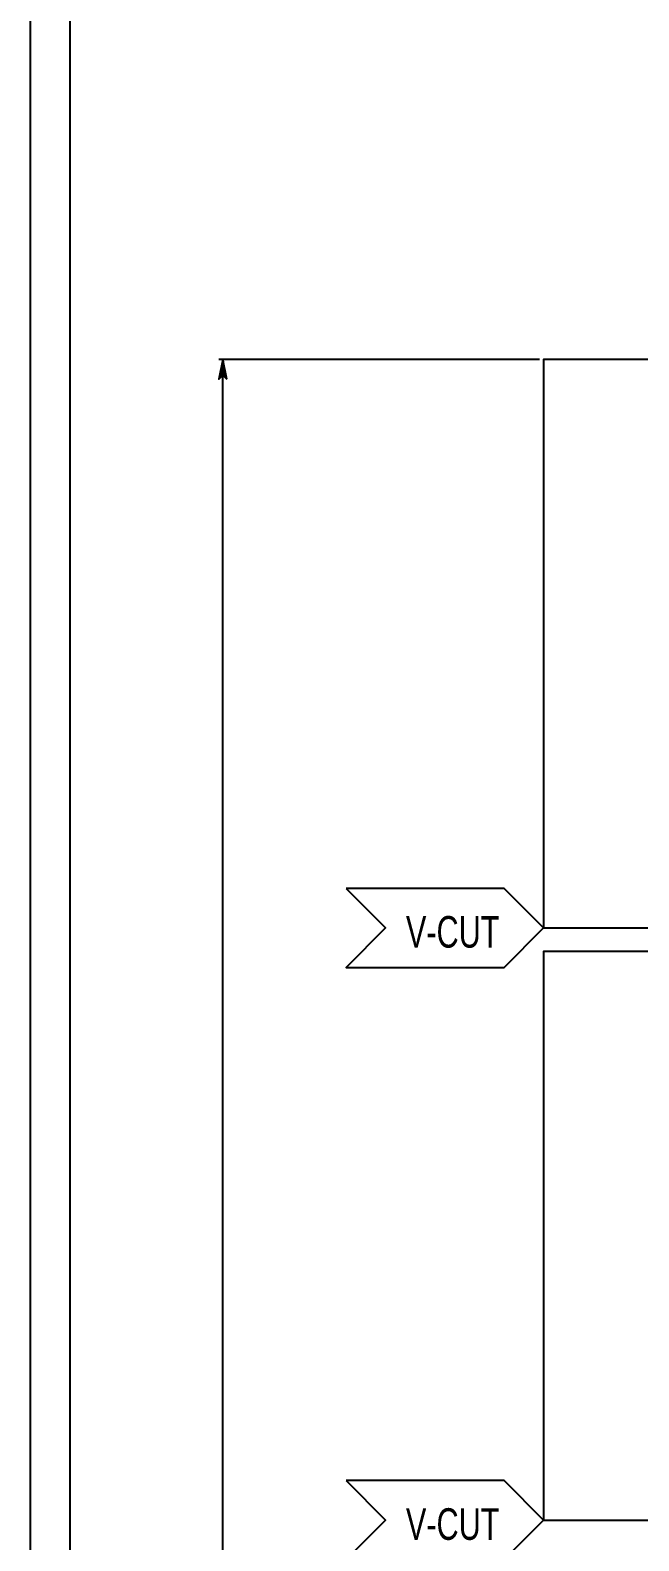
# Model space of a CAD drawing. Extents: x -65 to 700, y -155 to 755.
# Drawn here: x -65 to 12.1, y 372.4 to 563.7 of the extents above; entities that cross this region are included whole.
import ezdxf
from ezdxf.enums import TextEntityAlignment as Align

# ---------------------------------------------------------------- set-up
doc = ezdxf.new("R2010")
doc.units = 0
for name, color, linetype in [('BOARD_GEOMETRY_DIMENSION', 212, 'CONTINUOUS'), ('BOARD_GEOMETRY_OUTLINE', 254, 'CONTINUOUS'), ('DRAWING_FORMAT_OUTLINE', 85, 'CONTINUOUS')]:
    doc.layers.add(name, color=color, linetype=linetype)

msp = doc.modelspace()

# ---------------------------------------------------------------- linework, layer by layer
at = {"layer": 'BOARD_GEOMETRY_DIMENSION'}
for points in [[(-40.1, 519.5), (-40.6, 522), (-41.1, 519.5), (-40.6, 520), (-40.1, 519.5)], [(-0.5, 522), (-41.1, 522)], [(-40.6, 522), (-40.85, 519.75), (-40.6, 520), (-40.6, 522), (-40.35, 519.75), (-40.1, 519.5)], [(-40.6, 230.35), (-40.6, 522)]]:
    msp.add_lwpolyline(points, dxfattribs=at)
at = {"layer": 'BOARD_GEOMETRY_OUTLINE'}
for points in [[(0, 450), (72.5, 450), (72.5, 465.975, -0.429311), (73, 466.475), (79.75, 466.475), (80, 466.725), (80, 484.705), (79.75, 484.955), (73, 484.955, -0.410035), (72.5, 485.455), (72.5, 522), (0, 522)], [(0, 375), (117.5, 375), (117.5, 390.975, -0.429311), (118, 391.475), (124.75, 391.475), (125, 391.725), (125, 409.705), (124.75, 409.955), (118, 409.955, -0.410035), (117.5, 410.455), (117.5, 447), (0, 447)]]:
    msp.add_lwpolyline(points, format="xyb", close=True, dxfattribs=at)
for points in [[(-25, 455), (-20, 450), (-25, 445), (-5, 445), (0, 450), (-5, 455)], [(-25, 380), (-20, 375), (-25, 370), (-5, 370), (0, 375), (-5, 380)]]:
    msp.add_lwpolyline(points, close=True, dxfattribs=at)
at = {"layer": 'DRAWING_FORMAT_OUTLINE'}
for points in [[(-65, -155), (700, -155), (700, 755), (-65, 755)], [(-60, -150), (695, -150), (695, 750), (-60, 750)]]:
    msp.add_lwpolyline(points, close=True, dxfattribs=at)

# ---------------------------------------------------------------- texts
at = {"layer": 'BOARD_GEOMETRY_OUTLINE', "width": 0.725}
for p in [(-11.5, 447.5), (-11.5, 372.5)]:
    msp.add_text('V-CUT', height=4, dxfattribs=at).set_placement(p, align=Align.CENTER)

doc.saveas('drawing.dxf')
